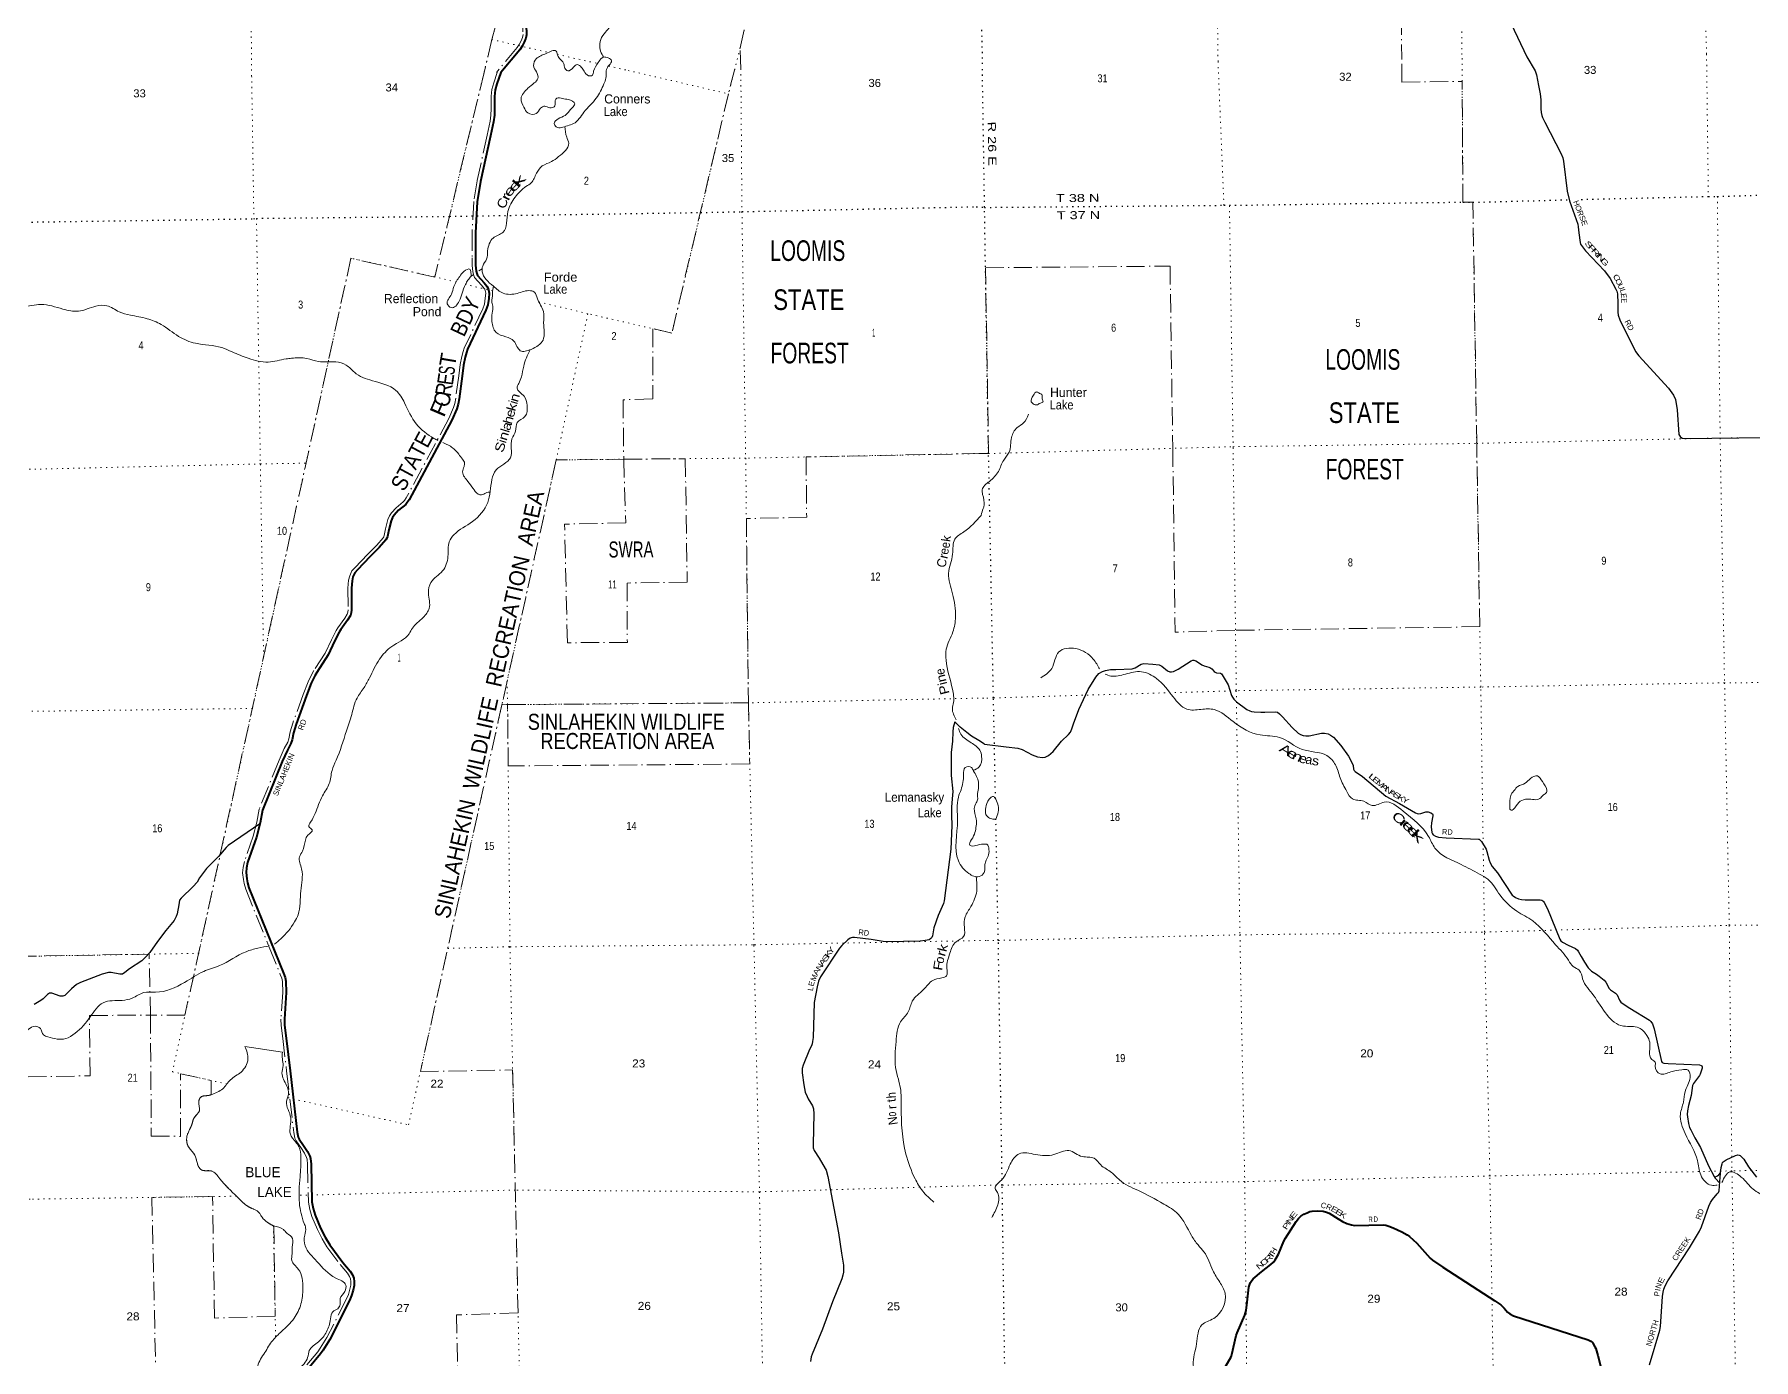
# Model space of a CAD drawing. Header units: feet. Extents: x 242557 to 489137, y 368785 to 557307.
# Drawn here: x 314349 to 351951, y 433721 to 462692 of the extents above; entities that cross this region are included whole.
import ezdxf
from ezdxf.enums import TextEntityAlignment as Align

# ---------------------------------------------------------------- set-up
doc = ezdxf.new("R2010")
doc.units = ezdxf.units.FT
doc.header["$LTSCALE"] = 80
doc.linetypes.add('DOT_DASHED', pattern=[7.7, 5, -1.2, 0.3, -1.2])
doc.linetypes.add('DOTTED', pattern=[1.5, 0.3, -1.2])
for name, color, linetype, lineweight in [('26', 7, 'Continuous', 40), ('27', 7, 'Continuous', 25), ('29', 7, 'Continuous', 25), ('30', 7, 'Continuous', 35), ('39', 7, 'Continuous', 13), ('41', 7, 'Continuous', 13), ('44', 7, 'DOT_DASHED', 13), ('6', 7, 'DOTTED', 25), ('7', 7, 'DOTTED', 13)]:
    doc.layers.add(name, color=color, linetype=linetype, lineweight=lineweight)

msp = doc.modelspace()

# ---------------------------------------------------------------- linework, layer by layer
at = {"layer": '26'}
for points in [[(326027.15, 463955.45), (325946.3, 463922.25), (325869.22, 463898.01), (325634.14, 463853.07), (325576.32, 463836.31), (325521.26, 463809.86), (325466.2, 463776.81), (325416.19, 463728.37), (325225.04, 463473.81), (325196.82, 463429.69), (325132.55, 463293.11), (325110.53, 463224.8), (325100.27, 463145.02), (325111.22, 462686.01), (325094.01, 462606.68), (325063.25, 462523.46), (325016.93, 462434.79), (324966.92, 462358.14), (324551.43, 461862.62)], [(324551.43, 461862.62), (324466.08, 461612.73), (324427.78, 461476.85), (324412.43, 461334.64), (324414.05, 461065.73), (324410.37, 460922.88), (324391.76, 460782.16), (324323.57, 460473.34), (324106.34, 459477.87), (324034.99, 459031.48), (323996.74, 458355.28), (323995.81, 457808.09)], [(323995.81, 457808.09), (323995.53, 457645.49), (324009.96, 457518.92), (324023.89, 457463.17), (324040.65, 457419.97), (324185.28, 457261.29), (324246.73, 457184.44), (324267.62, 457153.09), (324283.34, 457109.69), (324295.48, 457038.11), (324285.36, 456917.64), (324264.14, 456776.8), (324224.1, 456663.56), (323821.94, 455808.24), (323797.56, 455734.41), (323769.71, 455634.03), (323734.62, 455464.12), (323707.44, 455220.89), (323637.12, 454725.99), (323618.25, 454606.23), (323585.22, 454506.5), (323479.39, 454259.56), (322544.08, 452519.25), (322502.3, 452460.02), (322470.54, 452418.15), (322313.82, 452287.42), (322216.78, 452184.78), (322181.96, 452129.03), (322149.07, 452059.45), (322098.67, 451864.25), (322070.54, 451717.91), (322058.35, 451676.11), (322036.77, 451640.5), (321892.85, 451477.69), (321688.81, 451267.11)], [(321688.81, 451267.11), (321418.7, 450988.34), (321358.48, 450920.06), (321317.06, 450830.47), (321295.81, 450749.34), (321281.85, 450585.04), (321283.63, 450111.75), (321276.98, 450049.07), (321259.25, 449986.32), (321199.68, 449885.66), (321048.58, 449680.22), (321012.04, 449620.49), (320912.66, 449424.56), (320775.62, 449126.41), (320527.3, 448745), (320481.04, 448669.33), (320403.15, 448505.77), (320299.81, 448236.65), (320072.73, 447613.04), (320018.13, 447425.84), (319990.09, 447272.21), (319960.52, 447190.04), (319882.84, 447044.82), (319771.05, 446793.71), (319339.2, 445733), (319286.48, 445456.87), (319206.27, 445143.76), (319013.41, 444589.46), (318986.31, 444469.74), (318978.59, 444366.47), (318993.39, 444229.26), (319009.92, 444143.49), (319041.94, 444032.13), (319797.71, 442169.68), (319833.41, 442077.42), (319847.81, 441994.83), (319855.11, 441744.24), (319816, 441164.58), (319821.66, 441031.74), (319855.9, 440747.35), (319939.56, 440033.3), (320096.93, 438693.96), (320118.95, 438586.36), (320140.55, 438539.19), (320238.36, 438399.73), (320323.89, 438268.09), (320374.48, 438166.04), (320387.06, 438116.01), (320400.33, 437992.69), (320415.58, 437172.03), (320444.51, 437022), (320490.39, 436878.39), (320609.38, 436595.81), (320705.65, 436398.34), (320808.87, 436227.99), (321097.49, 435845.89), (321257.54, 435652.75), (321309.11, 435573.37), (321337.63, 435502.93), (321344.5, 435426.51), (321341.11, 435339.18), (321318.15, 435239.92), (321287.14, 435119.69), (321240.15, 435013.8), (320811.95, 434163.47), (320661.49, 433927.72), (320606.42, 433848), (320368.52, 433557.49)], [(340302.08, 433410.51), (340515.97, 433764.9), (340531.77, 433803.65), (340541.81, 433835.73), (340634.94, 434244.33), (340651.92, 434305.68), (340822.71, 434694.67), (340840.68, 434741.89), (340851.55, 434794.7), (340870.46, 434974.89), (340912.89, 435305.08), (340930.57, 435372.61), (340946.3, 435406.33), (340975.51, 435449.06), (341006.81, 435482.99), (341190.22, 435642.8), (341391.92, 435798.99), (341450.79, 435851.55), (341488.99, 435903.26), (341557.8, 436029.07), (341677.75, 436310.25), (341711.36, 436376), (341943.6, 436740.93), (341993.48, 436804.93), (342047.41, 436854.39), (342110.33, 436899.36), (342185.17, 436932.39), (342245.16, 436955.58), (342299.09, 436969.07), (342411.28, 436976.06), (342537.29, 436964.57), (342606.96, 436946.58), (342665.53, 436923.44), (342866.46, 436796.87), (342962.01, 436737.47), (343054.74, 436696.25), (343153.01, 436663.27), (343223.78, 436649.72), (343847.55, 436664.32), (343909.19, 436658.77), (343972.11, 436640.78), (344069.59, 436600.85), (344259.71, 436510.38), (344370.97, 436447.4), (344425.68, 436411.26), (344582.44, 436263.46), (344876.58, 435936.98), (344927.76, 435891.85), (345151.46, 435739.55), (346293.74, 435006.91), (346423.75, 434918.38), (346495.35, 434844), (346569.93, 434756.88), (346619.26, 434718.26), (346699.07, 434677.09), (348329.76, 434153.8), (348388.9, 434126.9), (348424.1, 434093.4), (348481.03, 433998.73), (348496.76, 433965), (348544.83, 433813.48), (348729.35, 433056.59)]]:
    msp.add_lwpolyline(points, dxfattribs=at)
at = {"layer": '29'}
for points in [[(345955.12, 464384.45), (346990.41, 462203.06)], [(346990.41, 462203.06), (347169.35, 461895.82), (347203.23, 461807.5), (347244.89, 461576.35), (347278.97, 461390.64), (347298.05, 461262.38), (347297.91, 461063.79), (347305.86, 460987.69), (347316.84, 460916.95), (347335.78, 460874.31), (347385.3, 460771.39), (347743.95, 460079.01), (347776.03, 459995.61), (347795.86, 459920.64), (347870.41, 459263.6), (347921.4, 459052.66), (348104.1, 458545.87), (348116.87, 458482.16), (348130.35, 458356.54), (348155.09, 458142.91), (348166.84, 458108.97), (348183.14, 458074.78), (348276.33, 457959.99), (348690.35, 457521.64), (348811.3, 457352.86), (348935.83, 457125.02), (348957.41, 457075.12), (348970.07, 457021.32), (348982.59, 456811.43), (348980.52, 456621.39), (348987.9, 456556.59), (349024.63, 456448.67), (349366.61, 455760.8), (349439.9, 455662.71), (350086.27, 454955.28), (350199.77, 454808.67), (350241.19, 454710.55), (350278.28, 454487.13), (350311.89, 453948.32), (350341.79, 453901.55), (350384.4, 453868.39), (350443.31, 453858.63), (353982.29, 453902.54)], [(338000.84, 448809.78), (338356.98, 448823.28), (338421.94, 448843.66), (338555.24, 448923.23), (338611.3, 448938.4), (338812.2, 448927.62), (338952.14, 448909.98), (339009.44, 448884.04), (339132.02, 448777.34), (339182.12, 448756.98), (339221.96, 448756.03), (339259.84, 448763.13), (339367.13, 448814.15), (339648.02, 448995.25), (339683.52, 449013.01), (339706.98, 449014.64), (339752.16, 448999.98), (339809.27, 448962.63), (339879.97, 448912.35), (339936.39, 448884.96), (340038.56, 448859.06), (340056.51, 448851.57), (340097.73, 448822.34), (340153.54, 448761.02), (340173.48, 448747.74), (340201.88, 448737.08), (340291.95, 448724.06), (340313.13, 448712.21), (340329.69, 448689.71), (340455.14, 448471.45), (340530.87, 448238.88), (340552.19, 448199.43), (340582.96, 448161.54), (340640.98, 448104.2), (340869.36, 447934.16), (340930.58, 447903.25), (340966.41, 447891.53), (341030.31, 447879.69), (341176.12, 447873), (341257.52, 447875.03)], [(335127.82, 447176.03), (335603.91, 447115.38), (335860.91, 447086.25), (335951.15, 447061.4), (336174.24, 446943.68), (336286.96, 446901.51), (336400.57, 446882.56), (336456.65, 446892.12), (336528.39, 446925.19), (336634.27, 447011.76), (336813.59, 447242.6), (336963.91, 447387.04), (337007.79, 447439.46), (337039.65, 447510.2), (337072.83, 447618.95), (337189.68, 447933.12), (337393.02, 448368.71), (337561.33, 448641.72), (337626.65, 448718.13), (337712.57, 448764.75), (337778.14, 448784.45), (337887.79, 448805.5), (338000.84, 448809.78)], [(341257.52, 447875.03), (341487.65, 447880.78), (341539.21, 447871.39), (341579.45, 447840.6), (341643.81, 447769.47), (341859.17, 447538.38), (341991.23, 447418.39), (342043.37, 447387.04), (342100.18, 447368.09), (342159.35, 447356.25), (342229.31, 447357.63), (342497.34, 447412.83), (342568.83, 447415.46), (342642.21, 447398.88), (342694.28, 447375.2), (342762.23, 447328.5), (342921.86, 447148.56), (343086.69, 446914.18), (343166.87, 446758.53), (343188.98, 446706.1), (343200.81, 446630.31), (343215.01, 446601.89), (343239.56, 446574.4), (343393.62, 446467.09), (343908.57, 446041.36), (344205.55, 445874.95), (344554.72, 445671.07), (344592.59, 445656.86), (344628.1, 445650.94), (344670.7, 445656.86), (344757.92, 445690.67), (344779.58, 445692.39), (344829.29, 445692.39), (344893.19, 445675.81), (344924.65, 445654.41), (344935.8, 445628.44), (344935.8, 445611.86), (344902.48, 445457.81), (344897.93, 445370.27), (344914.5, 445247.11), (344926.33, 445215.14), (344944.51, 445192.07), (344990.24, 445163.03), (345056.52, 445141.72), (345225.15, 445128.34), (345934.15, 445099.55), (345951.23, 445095.53), (345963.06, 445086.06), (345996.2, 445050.53), (346100.74, 444877.35), (346119.28, 444825.53), (346164.38, 444642.46), (346190.29, 444579.2), (346234.11, 444502.72), (346346.37, 444362.02), (346673.15, 443876.95), (346690.95, 443857.26), (346739.42, 443822.47), (346805.55, 443797.46), (346874.34, 443782.21), (346955.8, 443774.94), (347285.79, 443771.05), (347321.7, 443764.44), (347340.63, 443752.6), (347357.2, 443736.02), (347371.94, 443716.61), (347439.61, 443578.84), (347709.89, 442910.6), (347735.72, 442876.81), (347773.79, 442849.02), (347897.57, 442783.84), (348055.46, 442706.91), (348096.3, 442669.56), (348119.37, 442638.23), (348179.95, 442532.28)], [(335127.82, 447176.03), (335004.08, 447256.78), (334847.86, 447351.52), (334741.06, 447432.02), (334598.66, 447549.68), (334480.58, 447661.56), (334445.26, 447538.2), (334433.3, 447446.51), (334428.45, 447244.12), (334402.66, 446993.46), (334400.11, 446909.92), (334400.6, 446493.12), (334433.43, 446137.27), (334431.56, 446060.49), (334404.75, 445807.24), (334403.82, 445625.13), (334411.25, 445400.63), (334392.12, 444882.41), (334246.45, 443748.7), (334229.28, 443692.73), (334115.49, 443430.34), (334022, 443158.08), (333993.19, 442983.69), (333978.74, 442947.13), (333955.32, 442924.48), (333917.44, 442897.25), (333832.24, 442881.84), (333724.15, 442871.21), (332989.62, 442856.98), (332912.52, 442861.4), (332653.15, 442906.82), (332284.28, 442948.17), (332244.01, 442948.42), (332213.28, 442941.06), (332194.34, 442933.96), (332141.09, 442896.59), (332012.09, 442775.27), (331960.02, 442714.32), (331538.7, 442092.1), (331500.84, 441997.24), (331467.16, 441872.71), (331404.49, 441523.94), (331380.76, 440760.84), (331370.65, 440672.1), (331363.39, 440621.02), (331346.98, 440579.73), (331303.4, 440498.89), (331161.76, 440155.23), (331143.43, 440082.36), (331140.5, 439989.06), (331176.5, 439726.46), (331209.7, 439570.77), (331247.58, 439471.3), (331273.49, 439420.08), (331369.52, 439271.51), (331389.59, 439203.66), (331398.94, 439093.81), (331380.68, 438429.92), (331384.85, 438351.02), (331405.81, 438290.62), (331516.14, 438121.99), (331647.03, 437898.98), (331664.15, 437858.38), (331702.74, 437725.64), (331938.91, 436494.24), (332005, 436048.89)], [(319279.91, 445431.22), (318589.45, 444957.76), (318540.58, 444915.39), (318375.79, 444717.14), (318110.16, 444458.98), (317963.64, 444252.85), (317907.78, 444157.23), (317825.12, 444063), (317559.45, 443810.92), (317524.34, 443761.7), (317505.71, 443660.54), (317468.43, 443465.84), (317448.6, 443406.43), (317402.5, 443321.39), (317221.66, 443100.68), (317040.92, 442863.78), (316874.38, 442620.99), (316781.13, 442515.9), (316695.31, 442440.77), (316429.19, 442263.54), (316326.46, 442181.37), (316274.61, 442148.79), (316215.34, 442145.63), (316024.83, 442185.82), (315971.65, 442186.69), (315832.75, 442149.1), (315360.19, 441967.35), (315271.05, 441921.42), (315160.66, 441825.33), (315015.77, 441683.96), (314968.08, 441665.63), (314912.64, 441666.53), (314732.11, 441729.1), (314679.32, 441731.95), (314633.08, 441703.62), (314537.31, 441608.79), (314492.18, 441572.42), (314342.93, 441483.61)], [(348179.95, 442532.28), (348249.5, 442410.63), (348334.76, 442284.14), (348368.33, 442245.84), (348408.14, 442215.45), (348516.11, 442148.48), (348576.19, 442106.5), (348685.07, 442012.94), (348718.14, 441973.64), (348793.95, 441835.31), (348820.83, 441806.43), (348929.66, 441732.34), (348964.37, 441693.2), (349016.44, 441577.14), (349047.11, 441537.2), (349073.25, 441514.38), (349240.2, 441402.56), (349672.77, 441140.51), (349702.86, 441109.37), (349738.37, 441060.81), (349773.87, 440953.05), (349938.66, 440239.66), (349953.76, 440217.63), (349988.06, 440200.47), (350081.24, 440196.73), (350770.09, 440163.4), (350805.87, 440152.5), (350817.7, 440140.66), (350827.17, 440119.34), (350828.22, 440094.11), (350784.56, 439960.66), (350768.91, 439930.94), (350635.45, 439754.6), (350613.61, 439712.82), (350583.81, 439493.79), (350525.61, 439278.1), (350507.64, 439161.29), (350500.54, 439078.4), (350502.61, 439024.88), (350526.57, 438879.44), (350549.98, 438793.63), (350573.91, 438740.89), (350668.02, 438570.21), (350789.9, 438356.99), (350966.31, 437957.17), (351084.52, 437725.67), (351112.4, 437685.14), (351209.91, 437579.44)], [(349671.15, 433607.59), (349896.79, 434361.98), (349910.78, 434443.26), (349961.3, 435098.81), (349972.07, 435191.71), (349983.3, 435256.92), (350014.77, 435335.62), (350074.43, 435440.75), (350547.16, 436162.73), (350767.24, 436527.38), (350811.4, 436624.06), (350973.19, 437076.02), (351008.78, 437153.06), (351051.85, 437222.18), (351152.97, 437343.61), (351179.94, 437375.09), (351194.42, 437409.86), (351212.91, 437612.25), (351227.84, 437788.31), (351241.73, 437923.75), (351259.71, 438000.2), (351270.95, 438029.43), (351283.79, 438046.11), (351349.91, 438086.03), (351556.34, 438182.34), (351605.18, 438195.01), (351637.24, 438191.33), (351657.47, 438180.09), (351738.56, 438105.23), (351841.09, 437931.92), (352015.48, 437707.78)], [(351097.56, 437706.72), (351159.2, 437735.62), (351189.33, 437758.56), (351229.22, 437801.77)], [(332005, 436048.89), (332044.42, 435783.29), (332042.86, 435632.04), (332033.39, 435563.36), (332007.75, 435487.44), (331802.3, 434983.16), (331692.79, 434682.38), (331587.29, 434387.72), (331357.82, 433840.66), (331337.52, 433777.54), (331324.39, 433678.39)]]:
    msp.add_lwpolyline(points, dxfattribs=at)
at = {"layer": '39'}
for p, q in [((323947.69, 457434.32), (323898.36, 457408.81)), ((324140.61, 457570.52), (324072.46, 457520.45)), ((318953.82, 440564.72), (319773.71, 440442.24))]:
    msp.add_line(p, q, dxfattribs=at)
for points in [[(329235.69, 471156.35), (329250.19, 470962.28), (329093.6, 470823.04), (328979.78, 470670.6), (328886.56, 470322.19), (328845.49, 470171.4), (328835.51, 469986.89), (328793.84, 469862.42), (328751.71, 469758.18), (328630.73, 469743.28), (328590.3, 469564.16), (328682.42, 469424.5), (328797.29, 469441.28), (328952.43, 469286.85), (329064.95, 469139.56), (329050.92, 468954.96), (328985.23, 468819.81), (328936.54, 468737.7), (328894.55, 468538.29), (328825.37, 468467.86), (328739.52, 468419.34), (328690.38, 468357.47), (328628.69, 468313.54), (328622.29, 468149.36), (328622.88, 468033.95), (328586.82, 467929.85), (328591.45, 467814.53), (328565.03, 467730.9), (328585.41, 467634.16), (328647.83, 467556.6), (328670.6, 467443.71), (328585.63, 467445.83), (328466.58, 467435.02), (328424.32, 467336.86), (328485.81, 467299.78), (328582.21, 467239.2), (328553.55, 467165.64), (328544.04, 467139.1), (328578.34, 467052.8), (328531.72, 466968.72), (328482.74, 466809.65), (328392.72, 466767.1), (328237.25, 466846.59), (328093.55, 466942.55), (327902.07, 467005.03), (327738.5, 466817.03), (327750.26, 466744.39), (327711.76, 466658.46), (327716.85, 466522.9), (327774.35, 466483.71), (327907.83, 466571.79), (327969.55, 466524.6), (327988.83, 466387.33), (327862.11, 466358.12), (327678.53, 466339.77), (327727.07, 466249.75), (327824.98, 466122.37), (327788.41, 466040.54), (327764.2, 465948.86), (327860.32, 465811.31), (327835.64, 465650.77), (327706.4, 465643.78), (327597.54, 465540.06), (327678.18, 465460.89), (327738.84, 465282.04), (327673.23, 465053.74), (327471.57, 464672.49), (327332.93, 464365.58), (327275.56, 464309.6), (327115.99, 464123.71), (327038.82, 463959.95), (327025.26, 463844.22), (327055.42, 463672.77), (326928.6, 463558.51), (326826.03, 463444.8), (326770.17, 463322.03), (326700.62, 463178.69), (326770.97, 463018.28), (326981.28, 462927.89), (326940.35, 462860.13), (326839.89, 462742.42), (326734.42, 462578.01), (326718.29, 462397.42), (326764.02, 462252.65), (326799.57, 462200.81)], [(325332.07, 461873.2), (325265.1, 462014.04), (325326.57, 462157.19), (325544.23, 462277.57), (325757.44, 462326.97), (325806.67, 462206.59), (325927.5, 462049.35), (325949.9, 461952.66), (326013.88, 461895.39), (326137.48, 461973.12), (326223.05, 462033.8), (326309.35, 461972.98), (326372.15, 461888.02)], [(326574.84, 461891.69), (326678.99, 462078.59), (326765.72, 462177.76), (326799.57, 462200.81)], [(326798, 462200.66), (326901.21, 462176.79), (326973.4, 462113.63), (326918.88, 462021.26), (326873.95, 461951.39), (326853.46, 461894.84)], [(325332.07, 461873.2), (325360.18, 461724.74), (325281.39, 461629.95), (325144.5, 461513.66), (324993.76, 461287.82), (325054.27, 461101.02), (325143.77, 460975.55), (325325.84, 460961.35), (325420.3, 461078.73), (325512.26, 461123.24), (325620.06, 461087.18), (325734.27, 461130.15), (325741.89, 461247.65), (325777.2, 461296.97), (325898.58, 461287.51), (326030.31, 461266.13), (326165.59, 461172.01), (326110.82, 461087.87), (325956.83, 460920.62), (325802.93, 460844.41), (325720.24, 460743.47), (325764.13, 460673.63), (326006.03, 460695.14), (326142.41, 460740.62), (326369.3, 460994.43), (326637.56, 461297.7), (326806.64, 461610.93), (326850.46, 461735.29), (326853.46, 461894.84)], [(326372.15, 461888.02), (326465.58, 461789.53), (326552.25, 461797.51), (326574.84, 461891.69)], [(325951.86, 460676.4), (325991.07, 460448.02), (326034.35, 460311.41), (325814.33, 460019.32), (325657.07, 459910.66), (325457.13, 459815.23), (325331.22, 459656.7), (325214.46, 459447.79), (325101.06, 459366.4), (324861.68, 459130.52), (324706.64, 458821.65), (324593.17, 458361.98), (324383.72, 458238.02), (324262.32, 457962.26), (324237.87, 457781.68), (324154.31, 457626.1), (324142.79, 457502.45), (324229.15, 457334.43), (324387.8, 457186.2)], [(323898.39, 457408.06), (323894.23, 457509.12), (323877.14, 457553.24), (323744.76, 457509.87), (323652.11, 457402.64), (323523.45, 457183.36), (323468.54, 457010.2), (323380, 456803.94), (323462.59, 456718.77), (323641.36, 456860.27), (323704.35, 457033.6), (323777.04, 457225.35), (323831.59, 457319.61), (323898.39, 457408.06)], [(324387.8, 457186.2), (324603.06, 457035.18), (324910.16, 457029.8), (325201.76, 457088.81), (325287.32, 457054.28), (325350.88, 456914.08), (325481.94, 456637.8), (325487.24, 456387.08), (325473, 456010.51), (325210.72, 455806.49), (324977.06, 455777.07), (324835.3, 455986.36), (324659.59, 456081.61), (324445.49, 456178.04), (324355.69, 456412.75), (324361.81, 456601.01), (324372.73, 456752.97), (324352.65, 456858.89), (324363.86, 456939.61), (324368.34, 457040.51), (324387.4, 457186.57)], [(311666.52, 456778.74), (311877.37, 456740.9), (312148.69, 456708.44), (312426.98, 456823.8), (312599.17, 456799.27), (312963.39, 456671.75), (313372.19, 456632.2), (313742.48, 456694.97), (314091.08, 456732.99), (314491.82, 456788.34), (314972.61, 456687.66), (315310.89, 456640.49), (315696.3, 456752.14), (315932.45, 456759.36), (316201.83, 456627.73), (316447.76, 456554.25), (316814.95, 456477.37), (317120.58, 456350.59), (317503.77, 456089.98), (317872.53, 455938.29), (318448.12, 455843.74), (318672.23, 455751.58), (319026.61, 455611.71), (319462.6, 455528.25), (319854.97, 455597.57), (319971.8, 455612.28), (320307.16, 455607.53), (320563.02, 455542.36), (320938.88, 455532.42), (321168.58, 455462.63), (321347.63, 455304.74), (321741.31, 455121.23), (322254.73, 454910.01), (322446.36, 454635.07), (322700.46, 454175.4), (323088.84, 453860.28), (323172.87, 453814.51)], [(325188.79, 455795.9), (325050.86, 455438.85), (325001.19, 455209.17), (324941.74, 455060.19), (324907.5, 454960.31), (325058.75, 454779.56), (325125.61, 454578.74), (325078.22, 454336.97), (324909.24, 454209.86), (324870.95, 454014.81), (324793.62, 453851.28), (324779.9, 453640.6), (324759.96, 453437.87), (324446.52, 453170.01), (324356.05, 452959.66), (324263.66, 452457.97), (323933.11, 452044.1), (323525.22, 451753.93), (323423.41, 451602), (323393.92, 451277.69), (323275.35, 450963.55), (323020.11, 450713.16), (322968.55, 450477.37), (322985.7, 450143.97), (322854.55, 449946.88), (322723.84, 449824.66), (322615.17, 449711), (322543.04, 449588.04), (322163.2, 449308.61), (321898.38, 449033.74), (321678.78, 448626.35), (321558.07, 448413.31), (321405.4, 448183.38), (321289.83, 447822.79), (321176.23, 447464.26), (320947.46, 446822.01), (320859.27, 446599.57), (320796.66, 446312.96), (320650.78, 446048.8), (320491.31, 445662.96), (320390.36, 445470.58), (320354.01, 445374.71), (320424.23, 445301.41), (320329.77, 445184.02), (320275.43, 445079.66), (320213.9, 444837.58), (320147.87, 444712.73), (320193.9, 444446.72), (320175.69, 443970.94), (320116.15, 443443.67), (320040.63, 443290.29), (319739.43, 442921.56), (319602.39, 442804.85)], [(336211.9, 454601.45), (336151.99, 454656.71), (336197.18, 454801.46), (336270.21, 454878.05), (336333.69, 454843.1), (336384.77, 454820.01), (336389.03, 454722.96), (336408.57, 454664.73), (336352.69, 454633.07), (336264.72, 454590.54), (336211.9, 454601.45)], [(336089.5, 454386.09), (335984.63, 454199.47), (335841.47, 454094.94), (335721.09, 453879.63), (335665.78, 453560.6), (335548.5, 453385.83), (335432.91, 453138.25), (335237.77, 452921.2), (335080.36, 452733.35), (335088.66, 452636.4), (335120.58, 452392.27), (335099.84, 452327.02), (335054.68, 452177.49)], [(323283.67, 453767.53), (323497.16, 453652.82), (323629.36, 453514.13), (323710.4, 453406.67), (323758.71, 453318.73), (323746.07, 453247.65), (323714.32, 453125.58), (323831.86, 452915.76), (323942.06, 452766.47), (324055.75, 452643.55), (324128.89, 452622.91), (324226.82, 452671.59), (324315.3, 452686.54)], [(335054.68, 452177.49), (334676.47, 451815.31), (334479.91, 451655.22), (334432.21, 451332.53), (334342.19, 450909.78), (334430.37, 450464.66), (334495.7, 449954.31), (334437.95, 449629.37), (334292.48, 449249.91), (334287.39, 449013.12), (334428.09, 448376.98), (334450.4, 448086.17), (334426.98, 447952.15), (334511.78, 447707.01)], [(336357.81, 448626.53), (336599.76, 448830.51), (336755.22, 449190.33), (337125.48, 449265.77), (337508.9, 449033.89), (337647.61, 448819.3)], [(337765.98, 448707.57), (337893.46, 448664.42), (338209.91, 448706.22), (338564.52, 448759.02), (338891.42, 448610.83), (339256.53, 448208.52), (339551.82, 447940.18), (339863.29, 447935.31), (340154.49, 447931.99), (340566.94, 447668.41), (341157.96, 447376.62), (341579.7, 447323.74), (342079.08, 447060.16), (342615.94, 446924.96), (342804.54, 446724.96), (342906.09, 446441.98), (343050.44, 446143.8), (343177.57, 445978.8), (343425.45, 445925.9), (343607.53, 445833.01), (343872.62, 445910.03), (344283.53, 445713.2), (344842.22, 445157.56), (344981.51, 444903.79), (345557.94, 444542.85), (345952.92, 444335.53), (346137.48, 444222.46), (346406.31, 443874.57), (346772.28, 443522.88), (347118.81, 443312.4), (347618.05, 442791.8), (347902.91, 442450.36), (348007.21, 442311.13), (348136.42, 442231.17), (348211.48, 442044.71), (348452.49, 441675.94), (349104.67, 441011.17), (349443.15, 440974.55), (349616.94, 440802.54), (349678.86, 440660.3), (349727.95, 440285.01), (349798.14, 440221.89), (349798.08, 440136.89), (349903.08, 439967.32), (350136.59, 440011.23), (350380.16, 440057.39), (350519.86, 440048.51), (350561.94, 439889.61), (350449.91, 439575.33), (350414.67, 439349.87), (350349.92, 439089.31), (350452.81, 438660.64), (350721.18, 438069.88), (350795.09, 437757.92), (351026.77, 437530.59), (351154.8, 437535.31)], [(334562.77, 447515.13), (334613.67, 447393.95), (334837.82, 447205.59), (335027.88, 447042.93), (335066.46, 446909.59), (335009.34, 446678.4), (334883.83, 446596.74)], [(334885.12, 446594.49), (334846.08, 446662.67), (334708.72, 446663.69), (334671.6, 446509.13), (334615.95, 446180.2), (334556.83, 446015.04), (334539.26, 445508.93), (334559.98, 444625.38), (334786.01, 444347.15), (335011.58, 444281.31), (335120.86, 444366.66), (335134.48, 444486.31), (335150.38, 444593.87), (335166.18, 444638.04)], [(335161.13, 444991.79), (334972.77, 444970.27), (334839.92, 444949.14), (334807.23, 444966.62), (334847.06, 445088.88), (334947.76, 445388.46), (334948.59, 445540.19), (334905.36, 445769.85), (334947.25, 445890.13), (334979.64, 445981.87), (334976, 446058.66), (334997.06, 446208.82), (334957.22, 446468.89), (334883.83, 446596.74)], [(346618.62, 445753.59), (346628.28, 445996.66), (346664.29, 446100.71), (346715.43, 446162.62), (346792.23, 446251.44), (346954.36, 446322.01), (347071.24, 446425.93), (347221.63, 446480.04), (347329.59, 446357.08), (347427.07, 446163.05), (347419.97, 446120.38), (347352.52, 446064.17), (347275.49, 445985.46), (347004.82, 445975.09), (346846.21, 445926.86), (346726.17, 445784.42), (346648.53, 445732.01), (346618.62, 445753.59)], [(335373.77, 445535.46), (335430.8, 445692.62), (335373.79, 445972.6), (335323.9, 446032.15), (335230.28, 445971.27), (335157.6, 445791.48)], [(335157.6, 445791.48), (335161.68, 445639.32), (335241.82, 445558.68), (335335.38, 445534.56), (335373.77, 445535.46)], [(335166.18, 444638.04), (335219.98, 444752.7), (335220.33, 444912.59), (335190.5, 444978.68), (335161.13, 444991.79)], [(334947.28, 444277.35), (334957.74, 443962.53), (334833.54, 443628.04), (334707.07, 443400.72), (334689.74, 443169.73), (334671.81, 442967.04), (334506.52, 442856.19), (334372.49, 442604.42), (334306.75, 442275.27), (334300.08, 442113.29), (334194.03, 442066.45), (333997.31, 442009.52), (333797.52, 441810.93), (333550.4, 441558.69), (333460.49, 441322.06), (333293.34, 441108), (333195.42, 440676.99), (333185.28, 440106.31), (333245.26, 439848.7), (333289.78, 439653.46), (333306.59, 439241.15), (333411.13, 438213.8), (333610.33, 437676.05), (333777.65, 437404.62), (334021.08, 437163.18)], [(319493.22, 442763.82), (319238.85, 442716.35), (318977.96, 442637.78), (318394.66, 442333.64), (318051.98, 442206.75), (317634.94, 441966.96), (316999.25, 441752.7), (316738.92, 441742.92), (316487, 441622.07), (316269.87, 441574.81), (315854.92, 441523.2), (315568.66, 441211.44), (315240.96, 440854.26), (315035.38, 440738.48), (314644.83, 440774.39), (314548.96, 440818.8), (314479.31, 440960.9), (314365.19, 441008.96), (314092.61, 440814.83), (313894.72, 440717.42), (313726.53, 440744.06), (313425.61, 440743.5), (313089.89, 440669.36), (312774.94, 440759.52), (312447.57, 440768.5), (312220.94, 440597.64), (311901.08, 440538), (311740.61, 440485.92), (311495.03, 440255.97), (311074.17, 440005.98), (310650.91, 439774.15), (310286.03, 439646.76), (309759.39, 439527.96), (309545.19, 439438.28), (309424.32, 439423.48), (309092.12, 439278.61), (308913.87, 439207.93), (308697.17, 439045.38), (308436.1, 438974.9)], [(318953.09, 440567.81), (319019.6, 440288.09), (318868, 440007.61), (318637.29, 439838.68), (318467.75, 439642.77), (318215.03, 439512.49)], [(319574.91, 436644.82), (319795.2, 436562.79), (319871.51, 436487.6), (319991.17, 436368.86), (319989.09, 436180.69), (319984.14, 436032.91), (319979.1, 435889.17), (320120.48, 435698.08), (320220.31, 435275.47), (320179, 434936.74), (320028.04, 434625.94), (319755.49, 434334.71), (319561.68, 434140.29), (319387.57, 433873.48), (319236.28, 433578.85), (319233.37, 433238.94), (319185.51, 433114.49), (318993.81, 433011.15), (318938, 432880.46), (318854.32, 432730.94), (318906.58, 432552.05), (319066.16, 432264.27), (319180.96, 432088.78), (319235.5, 432087.96), (319268.76, 432234.34), (319350.76, 432272.56), (319489.02, 432324.15), (319642.42, 432519.7), (319664.17, 432732.58), (319478.38, 432922.69), (319403.66, 433113.22), (319516.38, 433322.04), (319843.09, 433535.57), (320075.63, 433522.48), (320249.07, 433629.47), (320324.89, 433768.69), (320362.14, 433917.18), (320560.08, 434107.65), (320739.16, 434330.06), (320826.16, 434609.11), (320875.36, 434765.96), (320985.06, 434831.09), (321033.56, 434925.21), (321036.84, 435056.77), (321136.67, 435206.64), (321161.89, 435350.82), (320940.53, 435503.73), (320528.92, 435866.88), (320273.3, 436207.17), (320260.26, 436441.54), (320281.11, 436601.81), (320250.84, 436696.22), (320144.48, 437140.94), (320158.62, 437713.73), (320177.9, 438138.97), (320134.45, 438378.73), (320063.69, 438473.17), (319947.14, 438652.56), (319956.1, 439006.86), (319861.96, 439361.16), (319906.79, 439527.1), (319865.86, 439714), (319763.19, 439984.84), (319790, 440149.28), (319772.83, 440292.53), (319773.71, 440442.24)], [(318215.03, 439512.49), (318198, 439505.35), (317980.96, 439454.04), (317946.38, 439370.34), (317956.88, 439160.19), (317841.03, 439003.9), (317789.73, 438851.05), (317695.18, 438642.64), (317723.29, 438364.1), (317860.25, 438191.12), (317906.15, 438026.25), (318010.55, 437864.69), (318216.97, 437844.96), (318406.42, 437673.14), (318780.23, 437282.86), (319074.17, 437040.51), (319260.1, 436939.41), (319329.03, 436831.69), (319571.26, 436646.87), (319574.91, 436644.82)], [(335286.48, 436825.54), (335418.67, 437103.3), (335414.53, 437370.35), (335361.82, 437464.24), (335499.16, 437645.54), (335691.32, 437992.05), (335886.23, 438219.22), (336242.38, 438205.28), (336648.77, 438204.65), (336972.27, 438291.14), (337272.53, 438158.51), (337524.02, 438123.9), (337670.94, 437977.57), (337909.26, 437813.14), (338080.84, 437649.17), (338480.33, 437421.72), (339051.33, 437121.36), (339361.67, 436901.95), (339655.48, 436435.24), (339801.82, 436226.16), (339928.58, 436077.33), (340124, 435669.04), (340273.39, 435415.51), (340392.34, 435167.33), (340142.11, 434621.13), (339884.48, 434483.57), (339766.79, 434063.91), (339692.28, 433612.89), (339726.12, 433372.85), (339766.41, 433203.79), (339900.42, 433091.56), (339902.17, 433084.14)], [(351255.22, 437589.78), (351432.45, 437823.4), (351681.68, 437711.84), (351940.56, 437444.67), (352215.39, 437275.02), (352450.78, 437061.95), (352772.16, 436539.22), (353140.12, 436013.53), (353251.5, 435829.94), (353622.69, 435514.8), (353943.73, 435182.3), (354275.4, 434914.81), (354520.59, 434540.06), (354846.97, 434151.02), (355117.86, 433714.13), (355352.94, 433339.14), (355484.9, 433052.82), (355773.03, 432656.81), (356040.69, 432359.5), (356483.86, 431991.39), (356667.12, 431671.87), (356975.25, 431110.37), (357364.63, 430269.47), (357585.01, 429918.43), (357884.78, 429455.91), (358152.24, 428729.53), (358319.1, 428419.74), (358518.78, 428177.5), (358880.66, 427301.55), (359088.73, 427003.71)]]:
    msp.add_spline(points, degree=3, dxfattribs=at)
at = {"layer": '44'}
for p, q in [((324354.55, 462580.61), (324184.27, 461857.24)), ((344256.52, 461647.78), (344253.14, 462160.31)), ((329671.02, 461938.29), (329527.67, 461393.69)), ((344256.52, 461647.78), (345576.42, 461666.05)), ((345593.82, 459026.04), (345576.42, 461666.05)), ((345593.82, 459026.04), (345810.27, 459020.97)), ((335151.45, 457590.08), (339186.41, 457625.99)), ((335031.66, 453530.62), (331226.05, 453454.24)), ((327238.84, 453404.39), (327281.62, 452012.51)), ((331226.05, 453454.24), (331240.52, 452134.27)), ((327281.62, 452012.51), (325944.33, 451985.67)), ((331240.52, 452134.27), (329920.73, 452107.78)), ((329920.73, 452107.78), (329964.91, 448078.47)), ((324712.15, 446698.83), (324698.47, 448039.42))]:
    msp.add_line(p, q, dxfattribs=at)
for points in [[(325577.1, 467798.65), (324729.55, 464059.33), (324434.85, 462874.03), (324354.58, 462580.6)], [(329799.48, 461940.2), (329783.47, 462400.28), (330189.12, 464132.83), (330753.98, 466604.1)], [(325996.44, 464023.92), (325920.76, 463992.84), (325850.87, 463970.86), (325616.62, 463926.08), (325549.46, 463906.61), (325485.65, 463875.96), (325420.21, 463836.68), (325359.76, 463778.13), (325163.38, 463516.59), (325131.02, 463466.01), (325062.64, 463320.69), (325037.02, 463241.23), (325025.16, 463148.93), (325036.03, 462693.17), (325021.83, 462627.74), (324994.56, 462553.95), (324952.13, 462472.73), (324906.56, 462402.89), (324452.34, 461861.17)], [(340208.89, 464318.84), (342908.72, 464376.63), (342923.24, 463056.64), (344243.01, 463084.89), (344253.11, 462166.36)], [(324184.27, 461857.24), (323104.61, 457387.52), (321272.63, 457799.35), (317642.27, 441252.26), (316886.63, 441252.59)], [(324471.78, 461861.46), (324394.45, 461635.04), (324353.89, 461491.15), (324337.41, 461338.45), (324339.04, 461066.47), (324335.5, 460928.78), (324317.83, 460795.19), (324250.31, 460489.42), (324032.61, 459491.79), (323960.33, 459039.54), (323921.74, 458357.46), (323920.81, 457808.22)], [(329527.67, 461393.69), (328291.26, 456161.55), (327875.21, 456257.76), (327878, 454725.54), (327223.41, 454703.81), (327238.84, 453404.39)], [(345961.52, 449744.15), (345893.42, 453750.91), (345810.27, 459020.97)], [(323920.81, 457808.22), (323920.52, 457641.29), (323936, 457505.52), (323952.27, 457440.43), (323975.79, 457379.79), (324128.22, 457212.56), (324186.12, 457140.14), (324200.19, 457119.04), (324210.52, 457090.49), (324219.95, 457034.93), (324210.83, 456926.38), (324191.04, 456795.05), (324154.64, 456692.09), (323752.14, 455836.06), (323725.77, 455756.21), (323696.77, 455651.66), (323660.47, 455475.89), (323633.03, 455230.33), (323562.95, 454737.1), (323545.12, 454623.98), (323515.03, 454533.11), (323411.76, 454292.15), (322480.17, 452558.76), (322441.76, 452504.31), (322415.94, 452470.28), (322262.37, 452342.17), (322157.14, 452230.86), (322116.03, 452165.04), (322078.23, 452085.08), (322025.46, 451880.72), (321997.55, 451735.53), (321989.11, 451706.56), (321976.12, 451685.13), (321837.79, 451528.65), (321634.95, 451319.3)], [(339186.41, 457625.99), (339246.37, 453640.24), (339299.28, 449624.66)], [(335031.66, 453530.62), (335217.71, 453527.87), (335151.45, 457590.08)], [(327238.84, 453404.39), (325910.44, 453391.03), (325762.7, 453391.16), (324573.2, 448038.49)], [(327238.84, 453404.39), (328585.61, 453416.1), (328626.55, 450719.24), (327310.18, 450698.36), (327317.5, 449397.79), (326006.84, 449393.22), (325944.33, 451985.67)], [(321634.95, 451319.3), (321363.61, 451039.27), (321294.99, 450961.46), (321246.19, 450855.91), (321221.62, 450762.11), (321206.84, 450588.08), (321208.62, 450115.58), (321203.07, 450063.33), (321189.73, 450016.11), (321137.04, 449927.08), (320986.27, 449722.08), (320946.5, 449657.08), (320845.12, 449457.2), (320709.77, 449162.73), (320463.87, 448785.03), (320415.01, 448705.11), (320334.18, 448535.38), (320229.56, 448262.93), (320001.42, 447636.4), (319945.04, 447443.12), (319917.42, 447291.77), (319891.8, 447220.59), (319815.43, 447077.8), (319702.04, 446823.11), (319266.93, 445754.38), (319213.25, 445473.22), (319134.4, 445165.43), (318941.19, 444610.13), (318911.93, 444480.88), (318903.29, 444365.23), (318919.16, 444218.12), (318936.91, 444126), (318970.95, 444007.6), (319480.07, 442752.98)], [(345961.52, 449744.15), (340606.67, 449663.66), (339299.28, 449624.66)], [(324573.2, 448038.49), (322790.99, 440018.65), (324809.19, 440052.64), (324927.3, 434741.87), (323583.13, 434698.12), (323646.84, 430732.62), (322348.76, 430706.07), (322425.18, 426743.2), (320913.06, 426723.15), (320915.2, 426009.71), (322240.04, 426012.57), (322306.34, 423355.94), (326311.61, 423438.03), (326342.44, 422094.69), (324999.41, 422074.04), (325077.89, 415834.02)], [(324573.2, 448038.49), (324698.47, 448039.42), (329964.91, 448078.47)], [(329964.91, 448078.47), (329995.2, 446742), (324712.15, 446698.83)], [(319486.78, 442736.42), (319727.98, 442142.04), (319760.79, 442057.25), (319773, 441987.26), (319780.04, 441745.68), (319740.89, 441165.51), (319746.85, 441025.65), (319781.42, 440738.5), (319865.07, 440024.56), (320022.81, 438682.04), (320047.19, 438562.93), (320075.21, 438501.73), (320176.19, 438357.75), (320258.63, 438230.88), (320303.71, 438139.94), (320313.05, 438102.79), (320325.4, 437987.97), (320340.71, 437164.18), (320371.71, 437003.42), (320419.97, 436852.37), (320541.06, 436564.8), (320639.73, 436362.4), (320746.71, 436185.84), (321038.66, 435799.34), (321197.02, 435608.24), (321242.29, 435538.55), (321263.93, 435485.11), (321269.37, 435424.6), (321266.44, 435349.17), (321245.29, 435257.74), (321216.07, 435144.43), (321172.34, 435045.9), (320746.68, 434200.61), (320599, 433969.22), (320546.45, 433893.15), (320308.6, 433602.69)], [(316886.63, 441252.59), (316906.25, 438607.07), (317544.59, 438600.89), (317543.04, 439971.65), (318215.54, 439822.39), (318216.08, 439509.79)], [(319583.24, 436653.21), (319617.13, 434669.49), (318287.05, 434628.07), (318245.58, 437284.51), (316918.89, 437267.25), (317148.85, 426683.34), (316986.28, 426678.88), (317065.19, 416585.23), (314501.12, 416542.95), (314481.78, 415681.22)]]:
    msp.add_lwpolyline(points, dxfattribs=at)
msp.add_lwpolyline([(316886.63, 441252.59), (316857.58, 442584.71), (314211, 442537.37), (312945.06, 442525.11), (312954.9, 441226.73), (311642.57, 441205.93), (311623.44, 442510.64), (306285.76, 442477.22), (306362.25, 437145.05), (311688.63, 437199.21), (311677.13, 438522.31), (312990.24, 438555.91), (312979.48, 439873.95), (315567.57, 439926.87), (315553.85, 441243.48)], close=True, dxfattribs=at)
msp.add_spline([(318215.03, 439512.49), (318198, 439505.35), (317980.96, 439454.04), (317946.38, 439370.34), (317956.88, 439160.19), (317841.03, 439003.9), (317789.73, 438851.05), (317695.18, 438642.64), (317723.29, 438364.1), (317860.25, 438191.12), (317906.15, 438026.25), (318010.55, 437864.69), (318216.97, 437844.96), (318406.42, 437673.14), (318780.23, 437282.86), (319074.17, 437040.51), (319260.1, 436939.41), (319329.03, 436831.69), (319571.26, 436646.87), (319574.91, 436644.82)], degree=3, dxfattribs=at)
at = {"layer": '6'}
for points in [[(334429.45, 508065.77), (334470.94, 506906.64), (334468.5, 501599.6), (334482.36, 496284.66), (334547.44, 490921.78), (334610.2, 485714.15), (334723.48, 480393.1), (334725.52, 480243.24), (334816.41, 474917.15), (334903.41, 469578.87), (335031.03, 464228.96), (335081.64, 462019.54)], [(335369.01, 445984.9), (335324.77, 448185.5), (335217.71, 453527.87), (335129.92, 458909.94), (335081.64, 462019.54)], [(348182.28, 459084.77), (350960.73, 459149.37), (351156.82, 459149.9), (356254.04, 459307.41), (356472.32, 459310.49), (361572.92, 459409.38), (361809.71, 459398.72), (365396.21, 459478.44)], [(304502.85, 458426.75), (308537.44, 458431.35), (308618.06, 458439.2), (313827.6, 458590.28), (313928.71, 458584.41), (319149.92, 458660.91), (319206.28, 458670.24), (323430.46, 458714.67), (328922.14, 458799.14), (329824.55, 458816.98), (334950.04, 458925.32)], [(334950.04, 458925.32), (335129.92, 458909.94), (340365.18, 458956.54), (340486.51, 458955.33), (345593.82, 459026.04), (345810.27, 459020.98), (347965.89, 459078.96)], [(335686.35, 426901.48), (335590.56, 432193.52), (335516.6, 437534.2), (335431.33, 442884.57), (335378.01, 445536.83)]]:
    msp.add_lwpolyline(points, dxfattribs=at)
at = {"layer": '7'}
for p, q in [((324354.55, 462580.61), (324184.27, 461857.24)), ((325791.21, 462253.96), (326666.13, 462055.03)), ((329783.47, 462400.28), (329671.02, 461938.29)), ((345593.82, 459026.04), (345573.03, 462180.88)), ((350920.68, 462265.02), (350960.73, 459149.37)), ((319100.77, 461783.37), (319149.92, 458660.91)), ((326907.86, 462000.07), (327332.22, 461903.58)), ((327332.22, 461903.58), (329527.67, 461393.69)), ((340237.17, 462098.2), (340365.18, 458956.54)), ((324373.44, 457085.72), (323782.18, 457227.59)), ((319575.33, 436644.51), (319625.93, 434202.73))]:
    msp.add_line(p, q, dxfattribs=at)
for points in [[(344712.87, 508223.88), (344751.03, 507142.15), (344805.4, 501823.69), (344833.66, 496490.71), (344959.45, 491126.6), (345074.64, 485946.68), (345151.53, 480608.26), (345298.66, 475163.4), (345432.35, 469813.57), (345548.26, 464433.12), (345573.03, 462180.88)], [(318212.68, 507826.18), (318226.35, 506652.5), (318286.09, 501327.94), (318394.06, 496016.62), (318525.81, 490726.1), (318634.32, 485301.39), (318687.91, 479980.74), (318833.07, 474633.82), (318911.69, 469279.31), (319080.42, 463963.3), (319100.77, 461783.37)], [(340237.17, 462098.2), (340208.89, 464318.84), (340072.46, 469721.3), (339928.21, 475103.41), (339800.22, 480479.64), (339665.92, 485874.03), (339662.59, 486380.39)], [(350920.68, 462265.02), (350863.79, 464514.68), (350749.89, 469897.18), (350647.14, 475202.85), (350556.9, 480630.22), (350522.82, 483272.25)], [(325577.1, 467798.65), (324729.55, 464059.33), (324434.86, 462874.04), (324354.55, 462580.61), (325592.37, 462299.17)], [(329799.48, 461940.2), (329783.47, 462400.28), (330189.12, 464132.83), (330753.98, 466604.1)], [(324184.27, 461857.24), (323430.46, 458714.67), (323103.01, 457390.55)], [(329671.02, 461938.29), (329527.67, 461393.69), (328922.14, 458799.14), (328291.26, 456161.55), (326454.48, 456586.39), (325386.95, 456842.54)], [(329799.48, 461940.2), (329824.55, 458816.98), (329906.26, 453427.75), (329964.91, 448078.47), (330087.12, 442779.14), (330207.23, 437388.73), (330297.62, 432066.45), (330369.98, 426832.78)], [(351156.82, 459149.9), (351218.4, 453867.91), (351315.18, 448516.48), (351417.27, 443214.47), (351476.39, 437846.69), (351569.5, 432495.9), (351639.47, 428546.93)], [(340486.65, 458949.26), (340566.24, 453658.86), (340636.27, 448343.96), (340714.91, 443007), (340821.16, 437611.99), (340875.22, 432288.62), (340994.04, 426962.71)], [(346355.67, 427051.51), (346272.9, 432392.42), (346181.96, 437737.2), (346063.05, 443067.15), (345983.95, 448424.34), (345893.42, 453750.91), (345810.27, 459020.98)], [(319206.28, 458670.24), (319291.59, 453301.32), (319361.03, 449064.87)], [(323573.89, 457277.57), (323103.01, 457390.55), (321272.63, 457799.35), (320288.93, 453319.22), (319361.03, 449064.87), (319117.92, 447955.02), (317942.62, 442602.85), (317367.28, 440013.01), (318566.62, 439743.46)], [(319894.49, 439445.02), (322531.86, 438852.27), (323389.37, 442710.61), (324575.32, 448036.71), (325762.7, 453391.16), (326454.48, 456586.39)], [(335031.66, 453530.62), (335217.71, 453527.87), (340563.75, 453679.04), (345893.42, 453750.91), (351220.63, 453867.91), (356550.94, 453886.5), (361866.25, 454055.17), (365484.56, 454125.94)], [(335031.66, 453530.62), (329906.26, 453427.75), (325762.7, 453391.16)], [(304576.38, 453081.73), (308718.72, 453109.05), (313996.63, 453178.7), (319291.59, 453301.32), (320288.93, 453319.22)], [(365572.78, 448781.53), (361948.97, 448716.28), (356611.39, 448549.11), (351315.18, 448516.48), (345983.95, 448424.34), (340636.27, 448343.96), (335324.77, 448185.5), (335112.58, 448183.17)], [(324683.69, 448546.84), (324698.47, 448039.42), (324749.86, 442746.62), (324866.45, 437426.94), (324987.55, 432085.1), (325051.4, 426776.4)], [(319117.92, 447955.02), (314110.52, 447891.32), (308823.07, 447795.17), (304649.71, 447751.49)], [(335112.58, 448183.17), (329964.91, 448078.47), (324698.47, 448039.42), (324575.76, 448038.7)], [(335192.75, 442885.79), (335431.33, 442884.57), (340714.91, 443007), (346063.05, 443067.15), (351417.27, 443214.47), (356747.87, 443245.88), (362042.98, 443414.08), (365660.67, 443458.52)], [(304737.85, 442483.48), (308887.8, 442491.71), (308957.48, 442492.06), (314205.59, 442538.8), (317942.62, 442602.85)], [(323389.37, 442710.61), (324749.86, 442746.62), (330101.04, 442789.56), (335192.75, 442885.79)], [(365749.36, 438085.76), (362153.51, 438009.05), (356823.51, 437951.34), (351476.39, 437846.69), (346182, 437735.17), (340821.16, 437611.99), (335516.6, 437534.2), (335273.73, 437533.35)], [(335273.73, 437533.35), (330207.23, 437388.73), (324866.45, 437426.94), (320143.6, 437312.93)], [(318770.57, 437292.45), (314255.34, 437227.76), (309023.78, 437163.18), (304795.79, 437131.69)]]:
    msp.add_lwpolyline(points, dxfattribs=at)

# ---------------------------------------------------------------- texts
at = {"layer": '27'}
for s, rotation, p in [('RD', 69.992, (320221.74, 447468.18)), ('SINLAHEKIN', 67.847, (319672.03, 446033.64))]:
    msp.add_text(s, height=120, rotation=rotation, dxfattribs=at).set_placement(p)
for s, rotation, width, p in [('E', 52.068, 1.55, (341935.44, 436844.32)), ('C', 345.79, 0.9, (342530.03, 437033.37)), ('R', 338.442, 1.05, (342642.44, 436999.02)), ('E', 331.792, 1.3, (342753.25, 436950.76)), ('E', 327.792, 1.4, (342851.2, 436889.88)), ('K', 328.132, 1.35, (342940.28, 436832.13)), ('P', 57.527, 1.4, (341776.61, 436608.91)), ('N', 57.527, 1.3, (341859.86, 436739.74)), ('R', 1.341, 0.65, (343573.77, 436727.48)), ('D', 1.341, 0.65, (343688.14, 436730.15)), ('N', 37.753, 1.45, (341191.32, 435731.61)), ('O', 37.753, 1.4, (341285.51, 435807.28)), ('R', 41.759, 1.55, (341380.73, 435887.88)), ('T', 53.545, 1.75, (341451.94, 435975.42)), ('H', 59.324, 1.2, (341505.49, 436069.67))]:
    msp.add_text(s, height=120, rotation=rotation, dxfattribs=dict(at, width=width)).set_placement(p, align=Align.CENTER)
msp.add_text('I', height=120, rotation=57.527, dxfattribs=at).set_placement((341817.99, 436673.93), align=Align.CENTER)
at = {"layer": '30'}
for s, rotation, width, p in [('H', 289.824, 0.95, (348022.03, 458981.88)), ('S', 289.824, 1.1, (348152.92, 458655.81)), ('E', 289.334, 1.1, (348192.93, 458549.03)), ('S', 309.071, 1.6, (348298.79, 458055.77)), ('P', 313.365, 1.75, (348379.34, 457970.16)), ('R', 313.365, 1.6, (348450.79, 457889.37)), ('I', 313.365, 1.4, (348508.44, 457826.24)), ('N', 313.365, 1.6, (348569.1, 457764.8)), ('G', 313.365, 1.5, (348647.64, 457674.53)), ('C', 302.626, 1.3, (348904.41, 457342.32)), ('O', 296.66, 1.1, (348948.6, 457255.12)), ('U', 294.66, 1.1, (348996.61, 457152.67)), ('L', 288.272, 1.2, (349038.79, 457055.77)), ('E', 279.414, 0.9, (349051.86, 456965.52)), ('E', 273.414, 0.75, (349056.94, 456866.96)), ('RD', 296.435, 1.05, (349179.56, 456308.36)), ('L', 320.418, 1.85, (343574.43, 446408.44)), ('E', 320.418, 1.65, (343660.41, 446337.35)), ('M', 320.418, 1.4, (343750, 446263.28)), ('A', 320.418, 1.65, (343845.82, 446184.06)), ('N', 322.418, 1.45, (343932.21, 446119.36)), ('A', 326.736, 1.5, (344025.37, 446056.75)), ('S', 327.736, 1.4, (344113.17, 446006.19)), ('K', 326.736, 1.4, (344210.42, 445947.72)), ('Y', 329.719, 1.35, (344308.31, 445896.01)), ('RD', 357.675, 0.85, (345249.26, 445197.42)), ('RD', 353.604, 0.85, (332482.78, 442996.36)), ('S', 55.897, 1.45, (331701.95, 442464.14)), ('K', 55.897, 1.4, (331764.5, 442556.51)), ('Y', 55.897, 1.45, (331820.48, 442633.08)), ('A', 64.242, 1.3, (331502.65, 442170.98)), ('N', 58.897, 1.25, (331569.35, 442274.59)), ('A', 55.897, 1.5, (331639.39, 442375.35)), ('E', 63.965, 1.25, (349984.05, 435428.32)), ('P', 79.943, 0.9, (349893.85, 435147.72))]:
    msp.add_text(s, height=120, rotation=rotation, dxfattribs=dict(at, width=width)).set_placement(p, align=Align.CENTER)
for s, rotation, p in [('O', 289.824, (348065.39, 458872.36)), ('R', 289.824, (348107.19, 458760.61)), ('L', 79.813, (331382.25, 441819.37)), ('E', 74.813, (331402.58, 441924.18)), ('M', 68.866, (331451.97, 442047.5)), ('I', 79.465, (349909.67, 435235.42)), ('N', 71.995, (349929.5, 435317.43))]:
    msp.add_text(s, height=120, rotation=rotation, dxfattribs=at).set_placement(p, align=Align.CENTER)
for s, rotation, p in [('RD', 70.304, (350787.95, 436766.4)), ('NORTH', 73.348, (349708.08, 434002.22))]:
    msp.add_text(s, height=120, rotation=rotation, dxfattribs=at).set_placement(p)
at = {"layer": '30', "width": 1.05}
msp.add_text('CREEK', height=120, rotation=56.784, dxfattribs=at).set_placement((350258.62, 435866.18))
at = {"layer": '41'}
for s, height, p in [('Conners', 200, (326811.25, 461182.6)), ('Reflection', 200, (321992.2, 456816.33)), ('Pond', 200, (322625.5, 456531.34)), ('Hunter', 200, (336562.2, 454765.45)), ('BLUE', 220, (318963.23, 437708.09)), ('LAKE', 220, (319225.13, 437275.83))]:
    msp.add_text(s, height=height, dxfattribs=at).set_placement(p)
for s, width, p in [('Lake', 0.9, (326802.35, 460906.32)), ('Forde', 1.05, (325490.59, 457285.84)), ('Lake', 0.9, (325481.68, 457022.92)), ('Lake', 0.9, (336553.28, 454493.44)), ('Lemanasky', 0.95, (332947.72, 445916.33)), ('Lake', 0.9, (333669.32, 445577.65))]:
    msp.add_text(s, height=200, dxfattribs=dict(at, width=width)).set_placement(p)
for s, rotation, width, p in [('e', 47.235, 1.95, (324924.8, 459322.83)), ('k', 48.585, 2.1, (325019.98, 459421.7)), ('r', 63.9, 1.55, (324748.19, 459101.47)), ('e', 56.502, 1.6, (324817.76, 459212.52)), ('C', 67.43, 1.15, (324676.33, 458964.72)), ('k', 74.419, 1.25, (324886.39, 454519.96)), ('n', 73.717, 1.2, (324945.5, 454724.85)), ('h', 74.419, 1.15, (324809.56, 454237.33)), ('e', 74.419, 1.1, (324851.77, 454382.67)), ('n', 72.878, 1.25, (324704.09, 453884.63)), ('a', 72.878, 1.2, (324770.62, 454100.61)), ('S', 72.878, 1.25, (324629.2, 453641.58)), ('r', 76.717, 1.15, (334326.07, 451263.2)), ('e', 79.756, 0.95, (334343.06, 451377.16)), ('e', 81.756, 0.9, (334370.59, 451514.46)), ('e', 100.45, 0.95, (334254.96, 448776.44)), ('n', 103.241, 1.15, (334279.62, 448634.83)), ('P', 104.083, 1.2, (334339.78, 448388.69)), ('A', 329.104, 1.45, (341665.22, 446968.05)), ('e', 329.104, 1.5, (341815.87, 446877.85)), ('n', 334.747, 1.45, (341931.38, 446820.26)), ('e', 341.15, 1.15, (342068.21, 446766.43)), ('s', 350.811, 1.15, (342355.57, 446713.35)), ('C', 324.544, 1.45, (344130.51, 445478.42)), ('r', 321.84, 1.95, (344248.73, 445381.26)), ('e', 318.909, 1.9, (344338.49, 445300.85)), ('e', 315.769, 2, (344441.44, 445199.44)), ('k', 312.807, 2.2, (344529.58, 445098.84)), ('k', 76.306, 1.2, (334312.27, 442699.74)), ('r', 74.026, 1.25, (334276.82, 442574.73)), ('F', 80.408, 1.3, (334215.69, 442316.92)), ('h', 94.413, 0.9, (333191.67, 439508.47)), ('N', 98.629, 0.95, (333221.06, 438955.74)), ('o', 90.579, 0.7, (333196.74, 439088.18))]:
    msp.add_text(s, height=200, rotation=rotation, dxfattribs=dict(at, width=width)).set_placement(p, align=Align.CENTER)
for s, rotation, p in [('i', 73.717, (324917.54, 454623.75)), ('l', 72.878, (324740.24, 454003.2)), ('i', 72.878, (324669.09, 453771.01)), ('k', 82.032, (334388.77, 451656.45)), ('C', 74.946, (334289.58, 451111.33)), ('i', 104.083, (334305.68, 448524.65)), ('a', 350.811, (342211.67, 446739.2)), ('o', 77.015, (334242.87, 442437.76)), ('t', 96.635, (333186.95, 439396.37)), ('r', 94.579, (333198.5, 439249.91))]:
    msp.add_text(s, height=200, rotation=rotation, dxfattribs=at).set_placement(p, align=Align.CENTER)
at = {"layer": '44'}
for s, height, width, p in [('LOOMIS', 450.7, 0.7, (330442.5, 457739.84)), ('STATE', 450.7, 0.8, (330509.82, 456667.03)), ('FOREST', 450.7, 0.7, (330448.91, 455499.95)), ('LOOMIS', 450.7, 0.7, (342582.97, 455360.61)), ('STATE', 450.7, 0.8, (342658.62, 454195.97)), ('FOREST', 450.7, 0.7, (342589.37, 452962.1)), ('SWRA', 350, 0.7, (326906.65, 451256.23)), ('SINLAHEKIN WILDLIFE', 350, 0.85, (325139.44, 447488.71)), ('RECREATION AREA', 350, 0.85, (325415.59, 447069.83))]:
    msp.add_text(s, height=height, dxfattribs=dict(at, width=width)).set_placement(p)
for s, rotation, width, p in [('BDY', 64.817, 0.9, (323746.82, 456059.76)), ('STATE', 61.745, 0.9, (322434.45, 452679.74)), ('SINLAHEKIN  WILDLIFE  RECREATION  AREA', 77.447, 0.95, (323426.75, 443338.57))]:
    msp.add_text(s, height=350, rotation=rotation, dxfattribs=dict(at, width=width)).set_placement(p)
msp.add_text('T', height=350, rotation=80.331, dxfattribs=at).set_placement((323569.9, 455546.77), align=Align.CENTER)
for s, rotation, width, p in [('S', 83.624, 0.6, (323543.49, 455329.53)), ('R', 79.913, 0.85, (323477.59, 454900.59)), ('E', 81.913, 0.8, (323518.16, 455132.79)), ('F', 66.801, 1.15, (323368.33, 454451.62)), ('O', 71.679, 0.9, (323439.13, 454666.65))]:
    msp.add_text(s, height=350, rotation=rotation, dxfattribs=dict(at, width=width)).set_placement(p, align=Align.CENTER)
at = {"layer": '6', "width": 1.35}
for s, rotation, p in [('R 26 E', 270.89, (335200.84, 460783.5)), ('T 38 N', 0.51, (336693.86, 459023.86)), ('T 37 N', 0.51, (336710.57, 458649.52))]:
    msp.add_text(s, height=175, rotation=rotation, dxfattribs=at).set_placement(p)
at = {"layer": '7'}
for s, width, p in [('31', 0.85, (337599.44, 461644.28)), ('32', 1.05, (342885.78, 461678.68)), ('33', 1.05, (348238.84, 461828.24)), ('33', 1.05, (316512.24, 461315.89)), ('34', 1.05, (322027.6, 461445.04)), ('36', 1.05, (332591.3, 461543.31)), ('35', 1.05, (329383.32, 459901.56)), ('2', 0.85, (326365.99, 459405.96)), ('3', 0.85, (320116.46, 456697.72)), ('4', 0.85, (348541.65, 456410.28)), ('2', 0.85, (326970.67, 456010.11)), ('1', 0.4, (332674.43, 456084.34)), ('6', 0.85, (337898.3, 456193.19)), ('5', 0.85, (343241.79, 456297.38)), ('4', 0.85, (316625.35, 455805.24)), ('10', 0.85, (319653.58, 451751.65)), ('8', 0.85, (343075.59, 451060.33)), ('9', 0.85, (348619.82, 451098.04)), ('12', 0.85, (332634.38, 450753.08)), ('7', 0.85, (337932.07, 450928.83)), ('9', 0.85, (316786.4, 450520.2)), ('11', 0.65, (326898.41, 450579.23)), ('1', 0.4, (322294.02, 448981.04)), ('18', 0.85, (337871.31, 445497.24)), ('17', 0.85, (343345.73, 445528.76)), ('16', 0.85, (348757.6, 445713.64)), ('16', 0.85, (316926.6, 445249.2)), ('14', 0.85, (327298.07, 445300.6)), ('13', 0.85, (332502.38, 445346.65)), ('15', 0.85, (324186.73, 444862.59)), ('19', 0.85, (337987.23, 440225.08)), ('20', 1.1, (343347.01, 440328.06)), ('21', 0.85, (348672.42, 440402.09)), ('21', 0.85, (316387.78, 439795.7)), ('23', 1.1, (327422.77, 440107.76)), ('24', 1.1, (332580.43, 440087.11)), ('22', 1.1, (323010.5, 439664.84)), ('29', 1.1, (343502.19, 434963.96)), ('28', 1.1, (348906.71, 435119.7)), ('28', 1.1, (316362.2, 434578.03)), ('27', 1.1, (322267.03, 434760.18)), ('26', 1.1, (327545.88, 434807.42)), ('25', 1.1, (332996.25, 434797.97)), ('30', 1.05, (337991.57, 434774.65))]:
    msp.add_text(s, height=175, dxfattribs=dict(at, width=width)).set_placement(p)

doc.saveas('drawing.dxf')
